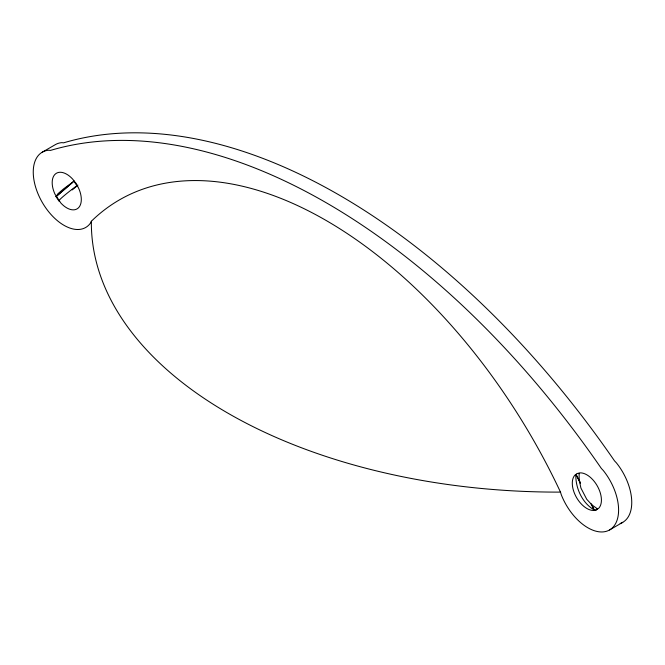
<?xml version="1.0" encoding="UTF-8"?>
<svg xmlns="http://www.w3.org/2000/svg" width="665" height="665" viewBox="0 0 665 665"><rect width="100%" height="100%" fill="white"/><g stroke="black" fill="none" stroke-linecap="round" stroke-linejoin="round"><path stroke-width="1" d="M56.018 196.624L57.872 193.789L63.483 188.951L74.156 181.03L56.018 196.624L59.094 201.246L59.393 200.29C59.767 198.145 90.265 175.311 72.202 189.924M609.597 529.93A43.458 25.087 60 0 1 561.26 494.677L560.495 492.108A413.031 238.469 60 0 0 91.354 221.254L90.59 222.941A43.458 25.087 60 0 1 42.252 202.376A43.458 25.087 60 0 1 48.611 150.232L50.457 150.415A645.166 372.491 60 0 1 601.393 468.493L603.23 470.438A43.458 25.087 60 0 1 609.597 529.93L622.748 522.341M56.267 196.483L72.601 182.368M577.411 473.397L574.868 475.176A20.598 11.895 60 0 0 575.765 496.148A20.598 11.895 60 0 0 593.105 510.454L596.297 509.914M42.252 152.202L55.403 144.604A43.458 25.087 60 0 1 61.77 142.643L63.607 142.825A645.166 372.491 60 0 1 614.543 460.903L616.389 462.848A43.458 25.087 60 0 1 620.179 523.505M590.803 503.413L594.377 510.338L591.775 504.677M577.17 473.538L580.612 472.848A20.598 11.895 60 0 1 597.951 487.154A20.598 11.895 60 0 1 598.841 508.127L596.048 510.055L594.377 510.338M594.626 510.196C582.099 503.197 575.358 487.711 575.84 474.469L580.362 483.231M73.906 181.171L76.99 185.793M579.099 473.754L579.082 473.114L579.232 480.196L580.919 488.044L586.73 499.282L592.066 505.018L597.627 508.974L597.12 508.617M576.555 475.251L580.362 482.607M560.495 492.108A466.564 269.367 0 0 1 91.354 221.254M75.86 183.199L72.601 179.043A20.598 11.895 60 0 0 55.378 173.989A20.598 11.895 60 0 0 55.012 194.247L60.897 203.083A20.598 11.895 60 0 0 78.113 208.145A20.598 11.895 60 0 0 78.487 187.887L75.86 183.199"/></g></svg>
